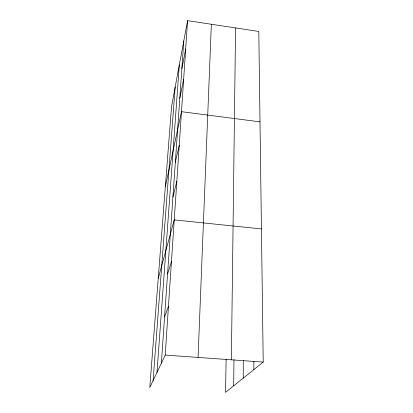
<?xml version="1.0" encoding="UTF-8"?>
<svg xmlns="http://www.w3.org/2000/svg" width="413" height="413" viewBox="0 0 413 413"><rect width="100%" height="100%" fill="white"/><g stroke="black" fill="none" stroke-linecap="round" stroke-linejoin="round"><path stroke-width="0.62" d="M243.231 378.148L243.283 360.275M233.686 385.819L233.964 359.609M231.378 359.806L235.565 27.924M226.118 359.325L225.56 392.35L263.22 362.082L258.796 31.45L187.574 20.65L171.555 106.492L149.78 387.533L165.2 355.077L187.574 20.65M198.059 357.426L211.348 24.253M161.364 363.146L183.785 40.954M156.997 372.345L179.314 64.903M153.094 380.559L175.179 87.066M181.854 68.713L185.674 49.044M179.8 98.232L183.646 79.317M165.339 186.722L181.483 111.67L260.009 121.856M175.344 162.221L179.237 145.257M172.928 196.97L176.831 181.245M158.236 278.377L174.245 219.886L261.439 228.936M167.564 274.025L171.462 261.491M164.581 316.91L168.458 306.415M165.2 355.077L263.22 362.082M253.845 361.251L253.892 369.578"/></g></svg>
